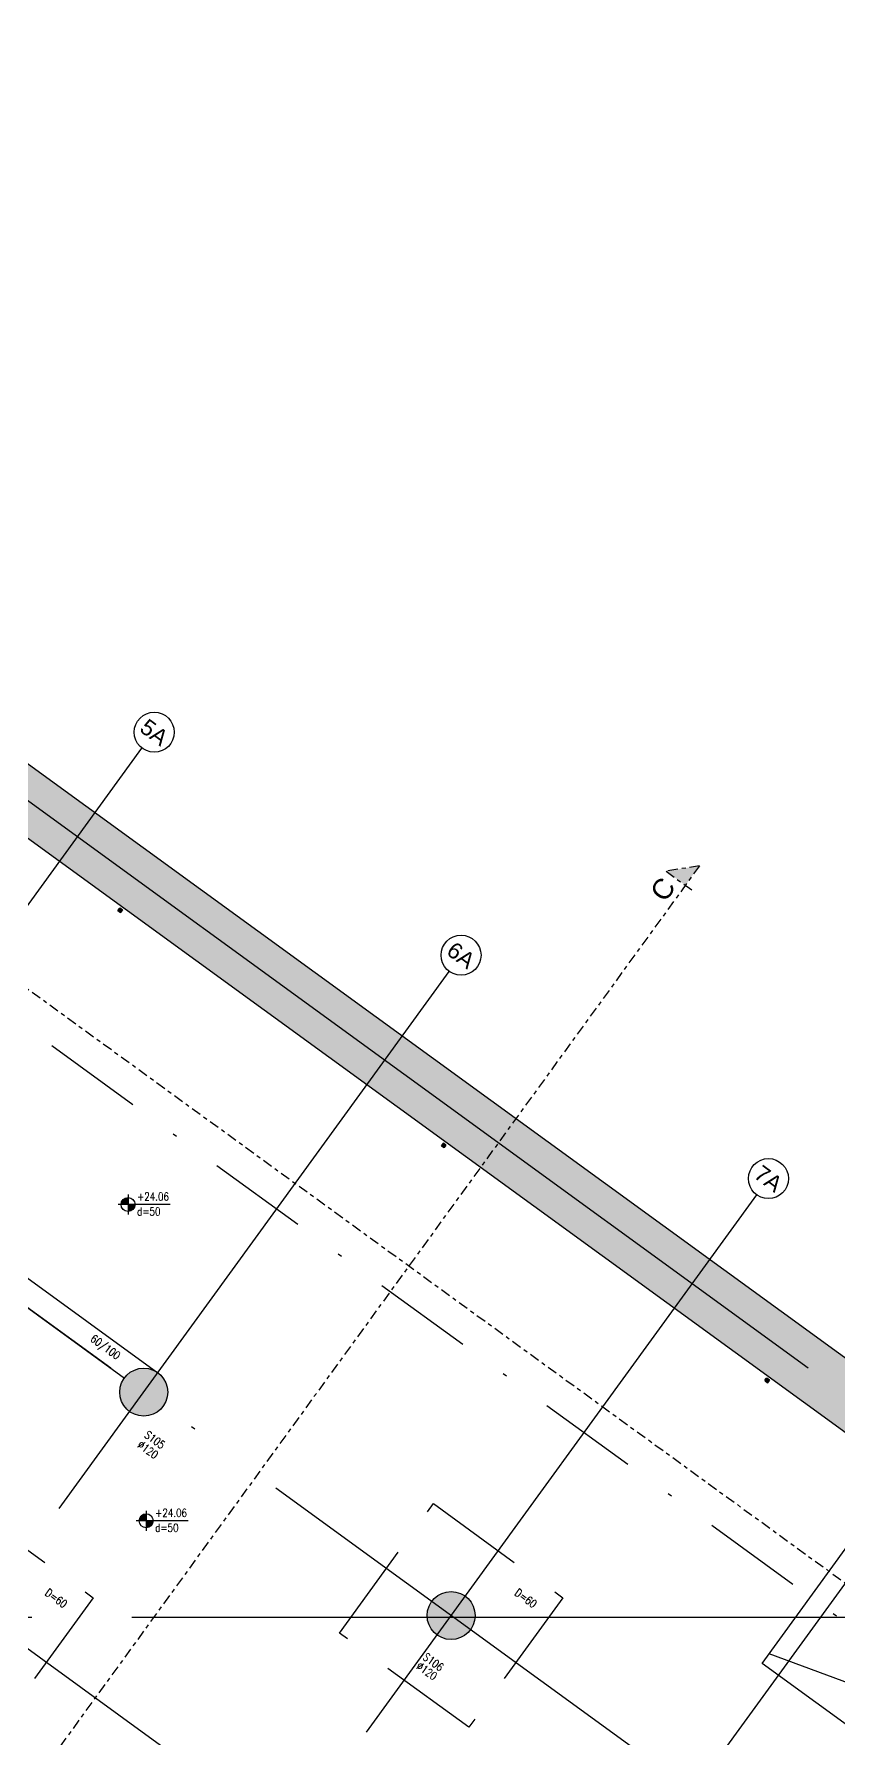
# Model space of a CAD drawing. Header units: millimetres. Extents: x 400392 to 401374, y 4543900 to 4544115.
# Drawn here: x 400739.2 to 400759.33, y 4544032.24 to 4544074.85 of the extents above; entities that cross this region are included whole.
import ezdxf
from ezdxf.enums import TextEntityAlignment as Align

# ---------------------------------------------------------------- set-up
doc = ezdxf.new("R2010")
doc.units = ezdxf.units.MM
for name, pattern in [('AKS', [3, 2.5, -0.25, 0, -0.25]), ('CENTER', [2, 1.25, -0.25, 0.25, -0.25]), ('CONTINU', [0]), ('DASHDOT2', [0.5, 0.25, -0.125, 0, -0.125]), ('HIDDEN', [0.375, 0.25, -0.125])]:
    doc.linetypes.add(name, pattern=pattern)
doc.layers.add('A-DETL-GENF', color=92, linetype='Continuous', lineweight=9)
for name, color, linetype in [('aks prota', 2, 'AKS'), ('caks prota', 4, 'Continuous'), ('kesit tarama prota', 252, 'Continuous'), ('kiriş boyutu prota', 6, 'Continuous'), ('kiriş prota', 6, 'Continuous'), ('kolon prota', 1, 'Continuous'), ('kolon tarama prota', 252, 'Continuous'), ('lkolon prota', 4, 'Continuous'), ('merdiven prota', 2, 'Continuous'), ('perde prota', 1, 'Continuous'), ('PRT-AL-TUNEL_EKSENI', 14, 'DASHDOT2'), ('skesit prota', 7, 'Continuous'), ('st-s_level (kot)', 6, 'Continuous'), ('st-s_levelmark (kot işareti)', 4, 'Continuous'), ('taks prota', 7, 'Continuous'), ('temel prota', 6, 'Continuous'), ('tkesit prota', 7, 'Continuous'), ('tkolon prota', 6, 'Continuous')]:
    doc.layers.add(name, color=color, linetype=linetype)
doc.styles.add('Arial', font='Arial.ttf')
doc.styles.add('OLCU', font='romanstw.shx')
doc.styles.add('TAKS', font='Arial Unicode.ttf')
doc.styles.add('TKIRIS', font='romanstw.shx')
doc.styles.add('tkolon', font='romanstw.shx')

# ---------------------------------------------------------------- blocks, each defined once
blk = doc.blocks.new('+24.06 mekanik')
at = {"layer": 'kolon tarama prota', "color": 253}
for p, q in [((33936, 178284), (33936, 178204)), ((34016, 178284), (33936, 178284)), ((33936, 178284), (34016, 178284)), ((33936, 178204), (33936, 178284)), ((33936, 178284), (33936, 178284)), ((33936, 178204), (34016, 178204)), ((34016, 178204), (33936, 178204)), ((33936, 178204), (33936, 178204)), ((33944, 178249), (33939, 178249)), ((33939, 178249), (33944, 178249)), ((33939, 178249), (33939, 178249)), ((33939, 178239), (33944, 178239)), ((33944, 178239), (33939, 178239)), ((33939, 178239), (33939, 178239)), ((33944, 178249), (33944, 178249)), ((33944, 178239), (33944, 178239)), ((33956, 178249), (33951, 178249)), ((33951, 178249), (33956, 178249)), ((33951, 178249), (33951, 178249)), ((33951, 178239), (33956, 178239)), ((33956, 178239), (33951, 178239)), ((33951, 178239), (33951, 178239)), ((33956, 178249), (33956, 178249)), ((33956, 178239), (33956, 178239)), ((33970, 178249), (33963, 178249)), ((33963, 178249), (33970, 178249)), ((33963, 178249), (33963, 178249)), ((33963, 178239), (33970, 178239)), ((33970, 178239), (33963, 178239)), ((33963, 178239), (33963, 178239)), ((33970, 178249), (33970, 178249)), ((33970, 178239), (33970, 178239)), ((33971, 178281), (33971, 178276)), ((33971, 178276), (33971, 178281)), ((33971, 178281), (33971, 178281)), ((33971, 178276), (33971, 178276)), ((33971, 178269), (33971, 178264)), ((33971, 178264), (33971, 178269)), ((33971, 178269), (33971, 178269)), ((33971, 178264), (33971, 178264)), ((33971, 178257), (33971, 178250)), ((33971, 178250), (33971, 178257)), ((33971, 178257), (33971, 178257)), ((33971, 178250), (33971, 178250)), ((33971, 178238), (33971, 178232)), ((33971, 178232), (33971, 178238)), ((33971, 178238), (33971, 178238)), ((33971, 178232), (33971, 178232)), ((33971, 178225), (33971, 178219)), ((33971, 178219), (33971, 178225)), ((33971, 178225), (33971, 178225)), ((33971, 178219), (33971, 178219)), ((33971, 178213), (33971, 178207)), ((33971, 178207), (33971, 178213)), ((33971, 178213), (33971, 178213)), ((33971, 178207), (33971, 178207)), ((33981, 178276), (33981, 178281)), ((33981, 178281), (33981, 178276)), ((33981, 178281), (33981, 178281)), ((33981, 178276), (33981, 178276)), ((33981, 178264), (33981, 178269)), ((33981, 178269), (33981, 178264)), ((33981, 178269), (33981, 178269)), ((33981, 178264), (33981, 178264)), ((33981, 178250), (33981, 178257)), ((33981, 178257), (33981, 178250)), ((33981, 178257), (33981, 178257)), ((33981, 178250), (33981, 178250)), ((33981, 178232), (33981, 178238)), ((33981, 178238), (33981, 178232)), ((33981, 178238), (33981, 178238)), ((33981, 178232), (33981, 178232)), ((33981, 178219), (33981, 178225)), ((33981, 178225), (33981, 178219)), ((33981, 178225), (33981, 178225)), ((33981, 178219), (33981, 178219)), ((33981, 178207), (33981, 178213)), ((33981, 178213), (33981, 178207)), ((33981, 178213), (33981, 178213)), ((33981, 178207), (33981, 178207)), ((33988, 178249), (33982, 178249)), ((33982, 178249), (33988, 178249)), ((33982, 178249), (33982, 178249)), ((33982, 178239), (33988, 178239)), ((33988, 178239), (33982, 178239)), ((33982, 178239), (33982, 178239)), ((33988, 178249), (33988, 178249)), ((33988, 178239), (33988, 178239)), ((34001, 178249), (33995, 178249)), ((33995, 178249), (34001, 178249)), ((33995, 178249), (33995, 178249)), ((33995, 178239), (34001, 178239)), ((34001, 178239), (33995, 178239)), ((33995, 178239), (33995, 178239)), ((34001, 178249), (34001, 178249)), ((34001, 178239), (34001, 178239)), ((34013, 178249), (34007, 178249)), ((34007, 178249), (34013, 178249)), ((34007, 178249), (34007, 178249)), ((34007, 178239), (34013, 178239)), ((34013, 178239), (34007, 178239)), ((34007, 178239), (34007, 178239)), ((34013, 178249), (34013, 178249)), ((34013, 178239), (34013, 178239)), ((34016, 178204), (34016, 178284)), ((34016, 178284), (34016, 178204)), ((34016, 178284), (34016, 178284)), ((34016, 178204), (34016, 178204)), ((43936, 178284), (43936, 178204)), ((44016, 178284), (43936, 178284)), ((43936, 178284), (44016, 178284)), ((43936, 178204), (43936, 178284)), ((43936, 178284), (43936, 178284)), ((43936, 178204), (44016, 178204)), ((44016, 178204), (43936, 178204)), ((43936, 178204), (43936, 178204)), ((43944, 178249), (43939, 178249)), ((43939, 178249), (43944, 178249)), ((43939, 178249), (43939, 178249)), ((43939, 178239), (43944, 178239)), ((43944, 178239), (43939, 178239)), ((43939, 178239), (43939, 178239)), ((43944, 178249), (43944, 178249)), ((43944, 178239), (43944, 178239)), ((43956, 178249), (43951, 178249)), ((43951, 178249), (43956, 178249)), ((43951, 178249), (43951, 178249)), ((43951, 178239), (43956, 178239)), ((43956, 178239), (43951, 178239)), ((43951, 178239), (43951, 178239)), ((43956, 178249), (43956, 178249)), ((43956, 178239), (43956, 178239)), ((43969, 178249), (43963, 178249)), ((43963, 178249), (43969, 178249)), ((43963, 178249), (43963, 178249)), ((43963, 178239), (43969, 178239)), ((43969, 178239), (43963, 178239)), ((43963, 178239), (43963, 178239)), ((43969, 178249), (43969, 178249)), ((43969, 178239), (43969, 178239)), ((43971, 178281), (43971, 178276)), ((43971, 178276), (43971, 178281)), ((43971, 178281), (43971, 178281)), ((43971, 178276), (43971, 178276)), ((43971, 178269), (43971, 178264)), ((43971, 178264), (43971, 178269)), ((43971, 178269), (43971, 178269)), ((43971, 178264), (43971, 178264)), ((43971, 178257), (43971, 178251)), ((43971, 178251), (43971, 178257)), ((43971, 178257), (43971, 178257)), ((43971, 178251), (43971, 178251)), ((43971, 178238), (43971, 178232)), ((43971, 178232), (43971, 178238)), ((43971, 178238), (43971, 178238)), ((43971, 178232), (43971, 178232)), ((43971, 178225), (43971, 178219)), ((43971, 178219), (43971, 178225)), ((43971, 178225), (43971, 178225)), ((43971, 178219), (43971, 178219)), ((43971, 178213), (43971, 178207)), ((43971, 178207), (43971, 178213)), ((43971, 178213), (43971, 178213)), ((43971, 178207), (43971, 178207)), ((43981, 178276), (43981, 178281)), ((43981, 178281), (43981, 178276)), ((43981, 178281), (43981, 178281)), ((43981, 178276), (43981, 178276)), ((43981, 178264), (43981, 178269)), ((43981, 178269), (43981, 178264)), ((43981, 178269), (43981, 178269)), ((43981, 178264), (43981, 178264)), ((43981, 178251), (43981, 178257)), ((43981, 178257), (43981, 178251)), ((43981, 178257), (43981, 178257)), ((43981, 178251), (43981, 178251)), ((43981, 178232), (43981, 178238)), ((43981, 178238), (43981, 178232)), ((43981, 178238), (43981, 178238)), ((43981, 178232), (43981, 178232)), ((43981, 178219), (43981, 178225)), ((43981, 178225), (43981, 178219)), ((43981, 178225), (43981, 178225)), ((43981, 178219), (43981, 178219)), ((43981, 178207), (43981, 178213)), ((43981, 178213), (43981, 178207)), ((43981, 178213), (43981, 178213)), ((43981, 178207), (43981, 178207)), ((43988, 178249), (43982, 178249)), ((43982, 178249), (43988, 178249)), ((43982, 178249), (43982, 178249)), ((43982, 178239), (43988, 178239)), ((43988, 178239), (43982, 178239)), ((43982, 178239), (43982, 178239)), ((43988, 178249), (43988, 178249)), ((43988, 178239), (43988, 178239)), ((44000, 178249), (43995, 178249)), ((43995, 178249), (44000, 178249)), ((43995, 178249), (43995, 178249)), ((43995, 178239), (44000, 178239)), ((44000, 178239), (43995, 178239)), ((43995, 178239), (43995, 178239)), ((44000, 178249), (44000, 178249)), ((44000, 178239), (44000, 178239)), ((44013, 178249), (44007, 178249)), ((44007, 178249), (44013, 178249)), ((44007, 178249), (44007, 178249)), ((44007, 178239), (44013, 178239)), ((44013, 178239), (44007, 178239)), ((44007, 178239), (44007, 178239)), ((44013, 178249), (44013, 178249)), ((44013, 178239), (44013, 178239)), ((44016, 178204), (44016, 178284)), ((44016, 178284), (44016, 178204)), ((44016, 178284), (44016, 178284)), ((44016, 178204), (44016, 178204)), ((53936, 178284), (53936, 178204)), ((54016, 178284), (53936, 178284)), ((53936, 178284), (54016, 178284)), ((53936, 178204), (53936, 178284)), ((53936, 178284), (53936, 178284)), ((53936, 178204), (54016, 178204)), ((54016, 178204), (53936, 178204)), ((53936, 178204), (53936, 178204)), ((53951, 178279), (53937, 178279)), ((53937, 178210), (53951, 178210)), ((53944, 178249), (53939, 178249)), ((53939, 178249), (53944, 178249)), ((53939, 178249), (53939, 178249)), ((53939, 178239), (53944, 178239)), ((53944, 178239), (53939, 178239)), ((53939, 178239), (53939, 178239)), ((53944, 178249), (53944, 178249)), ((53944, 178239), (53944, 178239)), ((53956, 178249), (53951, 178249)), ((53951, 178249), (53956, 178249)), ((53951, 178249), (53951, 178249)), ((53951, 178239), (53956, 178239)), ((53956, 178239), (53951, 178239)), ((53951, 178239), (53951, 178239)), ((53956, 178249), (53956, 178249)), ((53956, 178239), (53956, 178239)), ((53970, 178249), (53963, 178249)), ((53963, 178249), (53970, 178249)), ((53963, 178249), (53963, 178249)), ((53963, 178239), (53970, 178239)), ((53970, 178239), (53963, 178239)), ((53963, 178239), (53963, 178239)), ((53970, 178249), (53970, 178249)), ((53970, 178239), (53970, 178239)), ((53971, 178281), (53971, 178276)), ((53971, 178276), (53971, 178281)), ((53971, 178281), (53971, 178281)), ((53971, 178276), (53971, 178276)), ((53971, 178269), (53971, 178264)), ((53971, 178264), (53971, 178269)), ((53971, 178269), (53971, 178269)), ((53971, 178264), (53971, 178264)), ((53971, 178257), (53971, 178250)), ((53971, 178250), (53971, 178257)), ((53971, 178257), (53971, 178257)), ((53971, 178250), (53971, 178250)), ((53971, 178238), (53971, 178232)), ((53971, 178232), (53971, 178238)), ((53971, 178238), (53971, 178238)), ((53971, 178232), (53971, 178232)), ((53971, 178225), (53971, 178219)), ((53971, 178219), (53971, 178225)), ((53971, 178225), (53971, 178225)), ((53971, 178219), (53971, 178219)), ((53971, 178213), (53971, 178207)), ((53971, 178207), (53971, 178213)), ((53971, 178213), (53971, 178213)), ((53971, 178207), (53971, 178207)), ((53981, 178276), (53981, 178281)), ((53981, 178281), (53981, 178276)), ((53981, 178281), (53981, 178281)), ((53981, 178276), (53981, 178276)), ((53981, 178264), (53981, 178269)), ((53981, 178269), (53981, 178264)), ((53981, 178269), (53981, 178269)), ((53981, 178264), (53981, 178264)), ((53981, 178250), (53981, 178257)), ((53981, 178257), (53981, 178250)), ((53981, 178257), (53981, 178257)), ((53981, 178250), (53981, 178250)), ((53981, 178232), (53981, 178238)), ((53981, 178238), (53981, 178232)), ((53981, 178238), (53981, 178238)), ((53981, 178232), (53981, 178232)), ((53981, 178219), (53981, 178225)), ((53981, 178225), (53981, 178219)), ((53981, 178225), (53981, 178225)), ((53981, 178219), (53981, 178219)), ((53981, 178207), (53981, 178213)), ((53981, 178213), (53981, 178207)), ((53981, 178213), (53981, 178213)), ((53981, 178207), (53981, 178207)), ((53988, 178249), (53982, 178249)), ((53982, 178249), (53988, 178249)), ((53982, 178249), (53982, 178249)), ((53982, 178239), (53988, 178239)), ((53988, 178239), (53982, 178239)), ((53982, 178239), (53982, 178239)), ((53988, 178249), (53988, 178249)), ((53988, 178239), (53988, 178239)), ((54001, 178249), (53995, 178249)), ((53995, 178249), (54001, 178249)), ((53995, 178249), (53995, 178249)), ((53995, 178239), (54001, 178239)), ((54001, 178239), (53995, 178239)), ((53995, 178239), (53995, 178239)), ((54001, 178249), (54001, 178249)), ((54001, 178239), (54001, 178239)), ((54013, 178249), (54007, 178249)), ((54007, 178249), (54013, 178249)), ((54007, 178249), (54007, 178249)), ((54007, 178239), (54013, 178239)), ((54013, 178239), (54007, 178239)), ((54007, 178239), (54007, 178239)), ((54013, 178249), (54013, 178249)), ((54013, 178239), (54013, 178239)), ((54016, 178204), (54016, 178284)), ((54016, 178284), (54016, 178204)), ((54016, 178284), (54016, 178284)), ((54016, 178204), (54016, 178204))]:
    blk.add_line(p, q, dxfattribs=at)
at = {"layer": 'kolon tarama prota', "color": 253, "flags": 128}
for points in [[(53946, 178244), (53950, 178260), (53963, 178271), (53976, 178274)], [(53976, 178214), (53960, 178219), (53949, 178231), (53946, 178244)], [(53951, 178274), (53967, 178274), (53975, 178274), (53976, 178274)], [(53976, 178214), (53971, 178214), (53957, 178214), (53951, 178214)], [(53976, 178274), (53992, 178270), (54003, 178257), (54006, 178244)], [(54006, 178244), (54001, 178228), (53989, 178217), (53976, 178214)]]:
    blk.add_lwpolyline(points, dxfattribs=at)
at = {"layer": 'kolon tarama prota', "color": 253}
for centre, radius, start, end in [((33976, 178244), 45.8, 0, 180), ((33976, 178244), 45.8, 0, 180), ((33976, 178244), 45.8, 180, 0), ((33976, 178244), 45.8, 180, 0), ((33976, 178244), 41, 0, 180), ((33976, 178244), 41, 180, 0), ((33976, 178244), 40, 0, 180), ((33976, 178244), 40, 0, 180), ((33976, 178244), 40, 180, 0), ((33976, 178244), 40, 180, 0), ((33976, 178244), 37.3, 97.6967, 172.3033), ((33976, 178244), 37.3, 97.6967, 172.3033), ((33976, 178244), 37.3, 187.6967, 262.3033), ((33976, 178244), 37.3, 187.6967, 262.3033), ((33976, 178244), 34.3, 90, 270), ((33976, 178244), 34.3, 90, 270), ((33976, 178244), 33, 0, 180), ((33976, 178244), 33, 180, 0), ((33976, 178244), 32, 98.9893, 171.0107), ((33976, 178244), 32, 98.9893, 171.0107), ((33976, 178244), 32, 188.9893, 261.0107), ((33976, 178244), 32, 188.9893, 261.0107), ((33976, 178244), 30, 0, 180), ((33976, 178244), 30, 0, 180), ((33976, 178244), 30.2, 0, 180), ((33976, 178244), 30, 180, 0), ((33976, 178244), 30, 180, 0), ((33976, 178244), 30.2, 180, 0), ((33976, 178244), 25.3, 101.3831, 168.6169), ((33976, 178244), 25.3, 101.3831, 168.6169), ((33976, 178244), 25, 0, 180), ((33976, 178244), 25, 0, 180), ((33976, 178244), 25, 180, 0), ((33976, 178244), 25, 180, 0), ((33976, 178244), 25.3, 191.3831, 258.6169), ((33976, 178244), 25.3, 191.3831, 258.6169), ((33976, 178244), 20, 104.4775, 165.5225), ((33976, 178244), 20, 104.4775, 165.5225), ((33976, 178244), 20, 194.4775, 255.5225), ((33976, 178244), 20, 194.4775, 255.5225), ((33976, 178228), 16.5, 90, 270), ((33976, 178244), 13.3, 112.0243, 157.9757), ((33976, 178244), 13.3, 112.0243, 157.9757), ((33976, 178244), 13.3, 202.0243, 247.9757), ((33976, 178244), 13.3, 202.0243, 247.9757), ((33976, 178244), 8, 128.6822, 141.3178), ((33976, 178244), 8, 128.6822, 141.3178), ((33976, 178244), 8, 218.6822, 231.3178), ((33976, 178244), 8, 218.6822, 231.3178), ((33976, 178244), 34.3, 270, 90), ((33976, 178244), 34.3, 270, 90), ((33976, 178261), 16.5, 270, 90), ((33976, 178244), 37.3, 7.6967, 82.3033), ((33976, 178244), 37.3, 7.6967, 82.3033), ((33976, 178244), 32, 8.9893, 81.0107), ((33976, 178244), 32, 8.9893, 81.0107), ((33976, 178244), 25.3, 11.3831, 78.6169), ((33976, 178244), 25.3, 11.3831, 78.6169), ((33976, 178244), 20, 14.4775, 75.5225), ((33976, 178244), 20, 14.4775, 75.5225), ((33976, 178244), 13.3, 22.0243, 67.9757), ((33976, 178244), 13.3, 22.0243, 67.9757), ((33976, 178244), 8, 38.6822, 51.3178), ((33976, 178244), 8, 38.6822, 51.3178), ((33976, 178244), 32, 278.9893, 351.0107), ((33976, 178244), 37.3, 277.6967, 352.3033), ((33976, 178244), 13.3, 292.0243, 337.9757), ((33976, 178244), 8, 308.6822, 321.3178), ((33976, 178244), 25.3, 281.3831, 348.6169), ((33976, 178244), 20, 284.4775, 345.5225), ((33976, 178244), 37.3, 277.6967, 352.3033), ((33976, 178244), 32, 278.9893, 351.0107), ((33976, 178244), 8, 308.6822, 321.3178), ((33976, 178244), 13.3, 292.0243, 337.9757), ((33976, 178244), 20, 284.4775, 345.5225), ((33976, 178244), 25.3, 281.3831, 348.6169), ((43976, 178244), 40, 0, 180), ((43976, 178244), 40, 0, 180), ((43976, 178244), 40, 180, 0), ((43976, 178244), 40, 180, 0), ((43976, 178244), 37.3, 97.6967, 172.3033), ((43976, 178244), 37.3, 97.6967, 172.3033), ((43976, 178244), 37.3, 187.6967, 262.3033), ((43976, 178244), 37.3, 187.6967, 262.3033), ((43976, 178244), 33, 0, 180), ((43976, 178244), 33, 180, 0), ((43976, 178244), 32, 98.9893, 171.0107), ((43976, 178244), 32, 98.9893, 171.0107), ((43976, 178244), 32, 188.9893, 261.0107), ((43976, 178244), 32, 188.9893, 261.0107), ((43976, 178244), 30, 0, 180), ((43976, 178244), 30, 0, 180), ((43976, 178244), 30, 180, 0), ((43976, 178244), 30, 180, 0), ((43976, 178244), 25.3, 101.3831, 168.6169), ((43976, 178244), 25.3, 101.3831, 168.6169), ((43976, 178244), 25, 0, 180), ((43976, 178244), 25, 0, 180), ((43976, 178244), 25, 180, 0), ((43976, 178244), 25, 180, 0), ((43976, 178244), 25.3, 191.3831, 258.6169), ((43976, 178244), 25.3, 191.3831, 258.6169), ((43976, 178244), 20, 104.4775, 165.5225), ((43976, 178244), 20, 104.4775, 165.5225), ((43976, 178244), 20, 194.4775, 255.5225), ((43976, 178244), 20, 194.4775, 255.5225), ((43976, 178228), 16.5, 90, 270), ((43976, 178244), 13.3, 112.0243, 157.9757), ((43976, 178244), 13.3, 112.0243, 157.9757), ((43976, 178244), 13.3, 202.0243, 247.9757), ((43976, 178244), 13.3, 202.0243, 247.9757), ((43976, 178244), 8, 128.6822, 141.3178), ((43976, 178244), 8, 128.6822, 141.3178), ((43976, 178244), 8, 218.6822, 231.3178), ((43976, 178244), 8, 218.6822, 231.3178), ((43976, 178261), 16.5, 270, 90), ((43976, 178244), 37.3, 7.6967, 82.3033), ((43976, 178244), 37.3, 7.6967, 82.3033), ((43976, 178244), 32, 8.9893, 81.0107), ((43976, 178244), 32, 8.9893, 81.0107), ((43976, 178244), 25.3, 11.3831, 78.6169), ((43976, 178244), 25.3, 11.3831, 78.6169), ((43976, 178244), 20, 14.4775, 75.5225), ((43976, 178244), 20, 14.4775, 75.5225), ((43976, 178244), 13.3, 22.0243, 67.9757), ((43976, 178244), 13.3, 22.0243, 67.9757), ((43976, 178244), 8, 38.6822, 51.3178), ((43976, 178244), 8, 38.6822, 51.3178), ((43976, 178244), 32, 278.9893, 351.0107), ((43976, 178244), 37.3, 277.6967, 352.3033), ((43976, 178244), 13.3, 292.0243, 337.9757), ((43976, 178244), 8, 308.6822, 321.3178), ((43976, 178244), 25.3, 281.3831, 348.6169), ((43976, 178244), 20, 284.4775, 345.5225), ((43976, 178244), 37.3, 277.6967, 352.3033), ((43976, 178244), 32, 278.9893, 351.0107), ((43976, 178244), 8, 308.6822, 321.3178), ((43976, 178244), 13.3, 292.0243, 337.9757), ((43976, 178244), 20, 284.4775, 345.5225), ((43976, 178244), 25.3, 281.3831, 348.6169), ((53976, 178244), 40, 0, 180), ((53976, 178244), 40, 0, 180), ((53976, 178244), 40, 180, 0), ((53976, 178244), 40, 180, 0), ((53976, 178244), 37.3, 97.6967, 172.3033), ((53976, 178244), 37.3, 97.6967, 172.3033), ((53976, 178244), 37.3, 187.6967, 262.3033), ((53976, 178244), 37.3, 187.6967, 262.3033), ((53976, 178244), 34.3, 0, 180), ((53976, 178244), 34.3, 0, 180), ((53976, 178244), 34.3, 180, 0), ((53976, 178244), 34.3, 180, 0), ((53976, 178244), 33, 0, 180), ((53976, 178244), 33, 180, 0), ((53976, 178244), 32, 98.9893, 171.0107), ((53976, 178244), 32, 98.9893, 171.0107), ((53976, 178244), 32, 188.9893, 261.0107), ((53976, 178244), 32, 188.9893, 261.0107), ((53976, 178244), 30, 0, 180), ((53976, 178244), 30, 0, 180), ((53976, 178244), 30.2, 0, 180), ((53976, 178244), 30, 180, 0), ((53976, 178244), 30, 180, 0), ((53976, 178244), 30.2, 180, 0), ((53976, 178244), 25.3, 101.3831, 168.6169), ((53976, 178244), 25.3, 101.3831, 168.6169), ((53976, 178244), 25, 0, 180), ((53976, 178244), 25, 0, 180), ((53976, 178244), 25, 180, 0), ((53976, 178244), 25, 180, 0), ((53976, 178244), 25.3, 191.3831, 258.6169), ((53976, 178244), 25.3, 191.3831, 258.6169), ((53976, 178244), 20, 104.4775, 165.5225), ((53976, 178244), 20, 104.4775, 165.5225), ((53976, 178244), 20, 194.4775, 255.5225), ((53976, 178244), 20, 194.4775, 255.5225), ((53976, 178228), 16.5, 90, 270), ((53976, 178244), 13.3, 112.0243, 157.9757), ((53976, 178244), 13.3, 112.0243, 157.9757), ((53976, 178244), 13.3, 202.0243, 247.9757), ((53976, 178244), 13.3, 202.0243, 247.9757), ((53976, 178244), 8, 128.6822, 141.3178), ((53976, 178244), 8, 128.6822, 141.3178), ((53976, 178244), 8, 218.6822, 231.3178), ((53976, 178244), 8, 218.6822, 231.3178), ((53976, 178261), 16.5, 270, 90), ((53976, 178244), 37.3, 7.6967, 82.3033), ((53976, 178244), 37.3, 7.6967, 82.3033), ((53976, 178244), 32, 8.9893, 81.0107), ((53976, 178244), 32, 8.9893, 81.0107), ((53976, 178244), 25.3, 11.3831, 78.6169), ((53976, 178244), 25.3, 11.3831, 78.6169), ((53976, 178244), 20, 14.4775, 75.5225), ((53976, 178244), 20, 14.4775, 75.5225), ((53976, 178244), 13.3, 22.0243, 67.9757), ((53976, 178244), 13.3, 22.0243, 67.9757), ((53976, 178244), 8, 38.6822, 51.3178), ((53976, 178244), 8, 38.6822, 51.3178), ((53976, 178244), 32, 278.9893, 351.0107), ((53976, 178244), 37.3, 277.6967, 352.3033), ((53976, 178244), 13.3, 292.0243, 337.9757), ((53976, 178244), 8, 308.6822, 321.3178), ((53976, 178244), 25.3, 281.3831, 348.6169), ((53976, 178244), 20, 284.4775, 345.5225), ((53976, 178244), 37.3, 277.6967, 352.3033), ((53976, 178244), 32, 278.9893, 351.0107), ((53976, 178244), 8, 308.6822, 321.3178), ((53976, 178244), 13.3, 292.0243, 337.9757), ((53976, 178244), 20, 284.4775, 345.5225), ((53976, 178244), 25.3, 281.3831, 348.6169)]:
    blk.add_arc(centre, radius, start, end, dxfattribs=at)
for centre, major_axis, start_param, end_param in [((53937, 178244), (0, 34.3), 4.712389, 7.853982), ((53937, 178244), (0, 34.3), 1.570796, 4.712389), ((53951, 178244), (0, 34.3), 4.712389, 7.853982), ((53951, 178244), (0, 34.3), 1.570796, 4.712389), ((53951, 178244), (0, 30.2), 4.712389, 7.853982), ((53951, 178244), (0, 30.2), 1.570796, 4.712389)]:
    blk.add_ellipse(centre, major_axis=major_axis, ratio=0.677064, start_param=start_param, end_param=end_param, dxfattribs=at)
blk = doc.blocks.new('PLAN_KOT')
at = {"layer": 'st-s_levelmark (kot işareti)'}
h = blk.add_hatch(color=256, dxfattribs=at)
h.paths.add_polyline_path([(0, 17.5, 0.414214), (-17.5, 0), (0, 0)])
h.paths.add_polyline_path([(17.5, 0), (0, 0), (0, -17.5, 0.414214)])
for p, q in [((105, 0), (-25, 0)), ((0, 25), (0, -25))]:
    blk.add_line(p, q, dxfattribs=at)
blk.add_circle((0, 0), 17.5, dxfattribs=at)
at = {"layer": 'st-s_level (kot)', "color": 6, "style": 'OLCU', "width": 0.8}
for tag, p in [('KOT', (22.7, 9.8)), ('DÖŞEME_KALINLIĞI', (22.7, -27.6))]:
    blk.add_attdef(tag, p, '', height=20, dxfattribs=at)

msp = doc.modelspace()

# ---------------------------------------------------------------- hatches: boundary and pattern name
at = {"layer": 'kesit tarama prota'}
h = msp.add_hatch(color=256, dxfattribs=at)
h.dxf.hatch_style = 1
h.paths.add_polyline_path([(400755.004, 4544053.927), (400755.842, 4544054.06), (400755.489, 4544053.574)])
at = {"layer": 'kolon tarama prota'}
h = msp.add_hatch(color=256, dxfattribs=at)
h.dxf.hatch_style = 1
h.paths.add_polyline_path([(400715.848, 4544073.462), (400705.444, 4544059.142), (400705.121, 4544059.377), (400704.65, 4544058.73), (400704.974, 4544058.495), (400701.624, 4544053.884), (400701.3, 4544054.119), (400700.83, 4544053.472), (400701.153, 4544053.236), (400690.75, 4544038.917), (400691.963, 4544038.035), (400716.18, 4544071.367), (400766.895, 4544034.52), (400769.447, 4544034.52), (400767.382, 4544036.02)])
h = msp.add_hatch(color=256, dxfattribs=at)
h.dxf.hatch_style = 1
edge = h.paths.add_edge_path()
edge.add_arc((400741.945, 4544040.904), 0.6, 0, 360)
h = msp.add_hatch(color=256, dxfattribs=at)
h.dxf.hatch_style = 1
edge = h.paths.add_edge_path()
edge.add_arc((400749.631, 4544035.32), 0.6, 0, 360)

# ---------------------------------------------------------------- linework, layer by layer
at = {"layer": 'aks prota', "ltscale": 10}
for p, q in [((400807.26, 4544006.12), (400712.66, 4544074.851)), ((400789.822, 4544006.12), (400706.635, 4544066.559)), ((400778.083, 4544006.12), (400702.579, 4544060.977)), ((400714.451, 4544019.224), (400741.901, 4544057.005)), ((400722.136, 4544013.641), (400749.586, 4544051.422)), ((400729.823, 4544008.056), (400757.272, 4544045.838)), ((400735.89, 4544003.648), (400763.34, 4544041.429)), ((400826.849, 4544035.27), (400660.93, 4544035.27))]:
    msp.add_line(p, q, dxfattribs=at)
at = {"layer": 'caks prota', "ltscale": 0.05}
for centre in [(400742.208, 4544057.4), (400749.88, 4544051.826), (400757.566, 4544046.242)]:
    msp.add_circle(centre, 0.5, dxfattribs=at)
at = {"layer": 'kiriş prota'}
for points in [[(400735.098, 4544046.621), (400742.298, 4544041.39)], [(400733.05, 4544038.835), (400737.107, 4544044.419), (400741.467, 4544041.252)], [(400766.895, 4544034.52), (400770.176, 4544032.136), (400768.942, 4544030.437), (400767.703, 4544031.337), (400766.527, 4544029.719), (400767.767, 4544028.819), (400766.708, 4544027.363), (400757.409, 4544034.119), (400760.878, 4544038.891)]]:
    msp.add_lwpolyline(points, dxfattribs=at)
at = {"layer": 'kolon prota', "color": 1}
for centre in [(400741.945, 4544040.904), (400749.631, 4544035.32)]:
    msp.add_circle(centre, 0.6, dxfattribs=at)
at = {"layer": 'merdiven prota', "color": 4}
msp.add_lwpolyline([(400760.878, 4544038.891), (400767.291, 4544030.771), (400757.585, 4544034.362)], dxfattribs=at)
at = {"layer": 'perde prota'}
msp.add_lwpolyline([(400701.153, 4544053.236), (400690.75, 4544038.917), (400691.963, 4544038.035), (400716.18, 4544071.367), (400766.895, 4544034.52), (400769.447, 4544034.52), (400715.848, 4544073.462), (400705.444, 4544059.142), (400705.121, 4544059.377), (400704.65, 4544058.73), (400704.974, 4544058.495), (400701.624, 4544053.884), (400701.3, 4544054.119), (400700.83, 4544053.472)], close=True, dxfattribs=at)
at = {"layer": 'PRT-AL-TUNEL_EKSENI', "ltscale": 10}
msp.add_line((400799.434, 4544006.12), (400709.956, 4544071.13), dxfattribs=at)
at = {"layer": 'skesit prota', "linetype": 'CENTER', "ltscale": 0.2}
for p, q in [((400755.842, 4544054.06), (400755.004, 4544053.927)), ((400755.004, 4544053.927), (400755.732, 4544053.398))]:
    msp.add_line(p, q, dxfattribs=at)
for points in [[(400708.896, 4544072.888), (400804.925, 4544003.119)], [(400755.842, 4544054.06), (400717.422, 4544001.178)]]:
    msp.add_lwpolyline(points, dxfattribs=at)
at = {"layer": 'temel prota', "linetype": 'HIDDEN', "ltscale": 10}
for points in [[(400736.27, 4544036.496), (400737.447, 4544038.116), (400740.683, 4544035.765), (400738.332, 4544032.529), (400735.095, 4544034.88), (400735.917, 4544036.011)], [(400749.189, 4544038.117), (400752.425, 4544035.766), (400750.073, 4544032.53), (400746.837, 4544034.881), (400749.189, 4544038.117)]]:
    msp.add_lwpolyline(points, dxfattribs=at)

# ---------------------------------------------------------------- block references
at = {"layer": 'A-DETL-GENF', "xscale": 0.001, "yscale": 0.001, "zscale": 0.001, "rotation": 323.9999999999982}
msp.add_blockref('+24.06 mekanik', (400609.1, 4543928.718), dxfattribs=at)
at = {"layer": 'st-s_level (kot)', "linetype": 'CONTINU', "ltscale": 0.1, "xscale": 0.01, "yscale": 0.01, "zscale": 0.01}
for p in [(400741.553, 4544045.595), (400742.005, 4544037.689)]:
    msp.add_blockref('PLAN_KOT', p, dxfattribs=at).add_auto_attribs({'KOT': '+24.06', 'DÖŞEME_KALINLIĞI': 'd=50'})

# ---------------------------------------------------------------- texts
at = {"layer": 'kiriş boyutu prota', "ltscale": 0.05, "style": 'TKIRIS', "width": 0.8}
msp.add_text('60/100', height=0.2, rotation=324, dxfattribs=at).set_placement((400741.327, 4544041.786), align=Align.MIDDLE_RIGHT)
at = {"layer": 'lkolon prota', "style": 'tkolon', "width": 0.8}
for p in [(400741.771, 4544039.546), (400748.743, 4544034.013)]:
    msp.add_text('%%C120', height=0.2, rotation=324, dxfattribs=at).set_placement(p)
at = {"layer": 'st-s_level (kot)', "color": 6, "style": 'OLCU', "width": 0.8}
for p in [(400739.456, 4544035.846), (400751.198, 4544035.847)]:
    msp.add_attdef('D=60', p, '', height=0.2, rotation=324, dxfattribs=at)
at = {"layer": 'taks prota', "style": 'TAKS'}
for s, p in [('5A', (400742.208, 4544057.4)), ('6A', (400749.88, 4544051.826)), ('7A', (400757.566, 4544046.242))]:
    msp.add_text(s, height=0.4, rotation=323.5052, dxfattribs=at).set_placement(p, align=Align.MIDDLE_CENTER)
at = {"layer": 'tkesit prota', "style": 'Arial'}
msp.add_text('C', height=0.5, rotation=54, dxfattribs=at).set_placement((400754.977, 4544053.124))
at = {"layer": 'tkolon prota', "style": 'tkolon', "width": 0.8}
for s, p in [('S105', (400741.942, 4544039.793)), ('S106', (400748.907, 4544034.238))]:
    msp.add_text(s, height=0.2, rotation=324, dxfattribs=at).set_placement(p)

doc.saveas('drawing.dxf')
